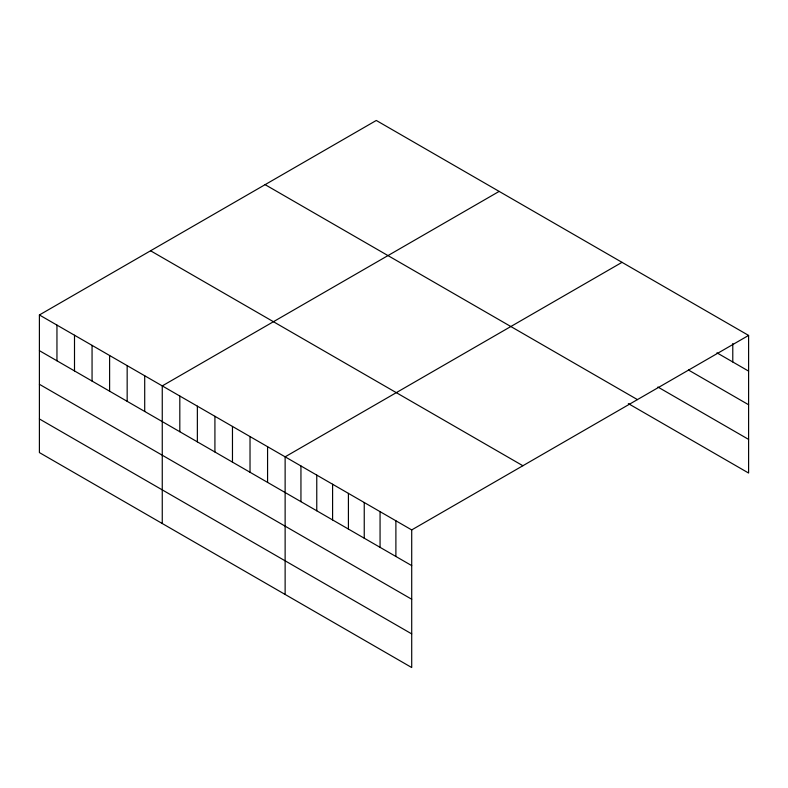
<?xml version="1.0" encoding="UTF-8"?>
<svg xmlns="http://www.w3.org/2000/svg" width="788" height="788" viewBox="0 0 788 788"><rect width="100%" height="100%" fill="white"/><g stroke="black" fill="none" stroke-linecap="round" stroke-linejoin="round"><path stroke-width="1.18" d="M39.4 314.964L411.71 529.92L411.71 667.534L39.4 452.578L39.4 314.964L376.29 120.465L748.6 335.422L748.6 473.036L628.341 403.604M499.149 191.405L162.259 385.903L162.259 523.518M622.018 262.335L285.128 456.833L285.128 594.447M411.71 529.92L748.6 335.422M716.952 352.837L748.6 371.109M688.476 370.025L748.6 404.746M657.881 387.016L748.6 439.399M265.113 184.648L637.423 399.605M150.577 250.781L522.887 465.738M39.4 350.66L411.71 565.607M39.4 384.288L411.71 599.244M39.4 418.95L411.71 633.897M732.781 343.509L732.781 361.968M395.891 520.779L395.891 556.476M380.062 511.648L380.062 547.335M364.243 502.517L364.243 538.204M348.414 493.377L348.414 529.063M332.595 484.246L332.595 519.932M316.766 475.105L316.766 510.791M300.947 465.974L300.947 501.661M267.575 446.707L267.575 482.394M250.023 436.572L250.023 472.258M232.47 426.436L232.47 462.123M214.917 416.3L214.917 451.987M197.364 406.165L197.364 441.861M179.812 396.039L179.812 431.726M144.706 375.768L144.706 411.454M127.163 365.632L127.163 401.328M109.611 355.506L109.611 391.193M92.058 345.371L92.058 381.057M74.505 335.235L74.505 370.921M56.953 325.099L56.953 360.786"/></g></svg>
